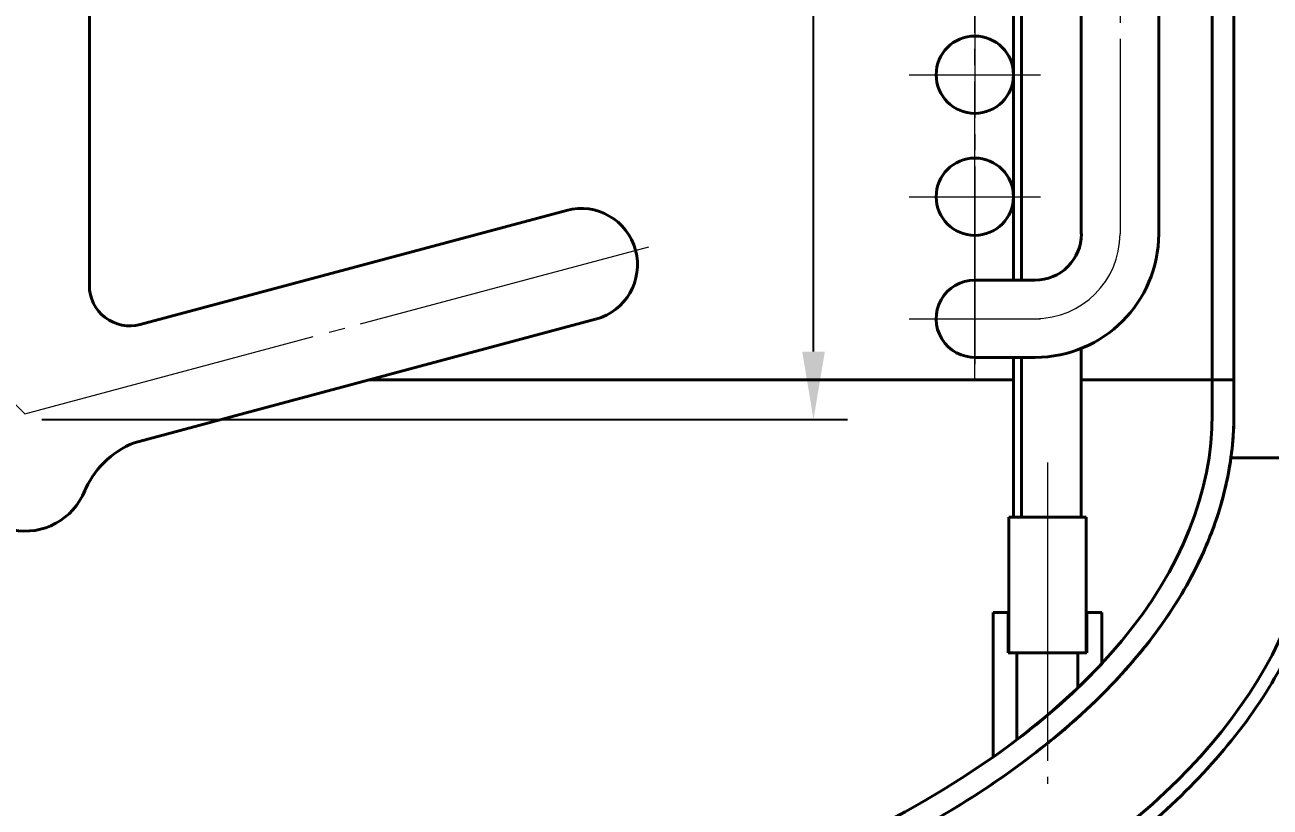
# Model space of a CAD drawing. Header units: millimetres. Extents: x 1794 to 2214, y -1115 to -518.
# Drawn here: x 1916.55 to 1962.43, y -766.98 to -738.13 of the extents above; entities that cross this region are included whole.
import ezdxf

# ---------------------------------------------------------------- set-up
doc = ezdxf.new("R2010")
doc.units = ezdxf.units.MM
doc.linetypes.add('JIS_08_11', pattern=[12.8, 11, -0.6, 0.6, -0.6])
for name, color, linetype, lineweight in [('中心线', 4, 'JIS_08_11', 20), ('外壳线', 1, 'Continuous', 40), ('尺寸线', 2, 'Continuous', 20)]:
    doc.layers.add(name, color=color, linetype=linetype, lineweight=lineweight)
doc.styles.get("Standard").update_dxf_attribs({"font": 'romans.shx', "width": 0.707, "height": 3.5, "bigfont": 'hzfs.shx'})
doc.dimstyles.new('ISO-25', dxfattribs={"dimtxt": 3.5, "dimasz": 2.5, "dimexe": 1.25, "dimexo": 0.625, "dimtad": 1, "dimtxsty": 'Standard', "dimcen": 2.5, "dimadec": 0, "dimazin": 0, "dimtfac": 1, "dimtmove": 0, "dimatfit": 0, "dimfxl": 1, "dimarcsym": 0})

# ---------------------------------------------------------------- blocks, each defined once
blk = doc.blocks.new('*D155')
at = {"layer": 'DEFPOINTS', "color": 0}
for p in [(1963.495, -630.547), (2003.545, -630.547), (1916.547, -774.343)]:
    blk.add_point(p, dxfattribs=at)
at = {"layer": '尺寸线', "color": 0, "lineweight": -2}
for p, q in [((1964.12, -630.547), (2004.795, -630.547)), ((2003.545, -771.843), (2003.545, -633.047)), ((1917.172, -774.343), (2004.795, -774.343))]:
    blk.add_line(p, q, dxfattribs=at)
at = {"layer": '尺寸线', "color": 0}
for points in [[(2003.128, -633.047), (2003.962, -633.047), (2003.545, -630.547)], [(2003.128, -771.843), (2003.962, -771.843), (2003.545, -774.343)]]:
    blk.add_solid(points, dxfattribs=at)
at = {"layer": '尺寸线', "color": 0, "insert": (2001.17, -697.02), "char_height": 3.5, "attachment_point": 5, "rotation": 90}
blk.add_mtext('2892', dxfattribs=at)
blk = doc.blocks.new('*D164')
at = {"layer": 'DEFPOINTS', "color": 0}
for p in [(1939.047, -712.468), (1945.603, -712.468), (1916.547, -752.678)]:
    blk.add_point(p, dxfattribs=at)
at = {"layer": '尺寸线', "color": 0, "lineweight": -2}
for p, q in [((1939.672, -712.468), (1946.853, -712.468)), ((1945.603, -750.178), (1945.603, -714.968)), ((1917.172, -752.678), (1946.853, -752.678))]:
    blk.add_line(p, q, dxfattribs=at)
at = {"layer": '尺寸线', "color": 0}
for points in [[(1945.186, -714.968), (1946.02, -714.968), (1945.603, -712.468)], [(1945.186, -750.178), (1946.02, -750.178), (1945.603, -752.678)]]:
    blk.add_solid(points, dxfattribs=at)
at = {"layer": '尺寸线', "color": 0, "insert": (1943.228, -732.573), "char_height": 3.5, "attachment_point": 5, "rotation": 90}
blk.add_mtext('800', dxfattribs=at)
blk = doc.blocks.new('*D162')
at = {"layer": 'DEFPOINTS', "color": 0}
for p in [(1916.547, -537.449), (1899.047, -783.936), (2011.519, -783.936)]:
    blk.add_point(p, dxfattribs=at)
at = {"layer": '尺寸线', "color": 0, "lineweight": -2}
for p, q in [((1917.172, -537.449), (2012.769, -537.449)), ((2011.519, -539.949), (2011.519, -781.436)), ((1899.672, -783.936), (2012.769, -783.936))]:
    blk.add_line(p, q, dxfattribs=at)
at = {"layer": '尺寸线', "color": 0}
for points in [[(2011.102, -539.949), (2011.935, -539.949), (2011.519, -537.449)], [(2011.102, -781.436), (2011.935, -781.436), (2011.519, -783.936)]]:
    blk.add_solid(points, dxfattribs=at)
at = {"layer": '尺寸线', "color": 0, "insert": (2009.144, -660.693), "char_height": 3.5, "attachment_point": 5, "rotation": 90}
blk.add_mtext('~4900', dxfattribs=at)

msp = doc.modelspace()

# ---------------------------------------------------------------- linework, layer by layer
at = {"layer": '中心线'}
for p, q in [((1956.897, -649.048), (1956.896, -745.839)), ((1951.547, -751.215), (1951.547, -655.725)), ((1951.547, -679.353), (1951.547, -750.64)), ((1949.122, -739.965), (1953.971, -739.965)), ((1949.122, -739.965), (1953.971, -739.965)), ((1949.122, -739.965), (1953.971, -739.965)), ((1949.122, -739.965), (1953.971, -739.965)), ((1949.122, -739.965), (1953.971, -739.965)), ((1949.122, -739.965), (1953.971, -739.965)), ((1949.122, -739.965), (1953.971, -739.965)), ((1949.122, -739.965), (1953.971, -739.965)), ((1949.122, -739.965), (1953.971, -739.965)), ((1949.122, -739.965), (1953.971, -739.965)), ((1949.122, -739.965), (1953.971, -739.965)), ((1949.122, -739.965), (1953.971, -739.965)), ((1949.122, -739.965), (1953.971, -739.965)), ((1949.122, -739.965), (1953.971, -739.965)), ((1949.122, -739.965), (1953.971, -739.965)), ((1949.122, -739.965), (1953.971, -739.965)), ((1949.122, -739.965), (1953.971, -739.965)), ((1949.122, -739.965), (1953.971, -739.965)), ((1949.122, -739.965), (1953.971, -739.965)), ((1949.122, -739.965), (1953.971, -739.965)), ((1949.122, -739.965), (1953.971, -739.965)), ((1949.122, -739.965), (1953.971, -739.965)), ((1949.122, -739.965), (1953.971, -739.965)), ((1949.122, -739.965), (1953.971, -739.965)), ((1949.122, -739.965), (1953.971, -739.965)), ((1949.122, -739.965), (1953.971, -739.965)), ((1949.122, -739.965), (1953.971, -739.965)), ((1949.122, -739.965), (1953.971, -739.965)), ((1949.122, -739.965), (1953.971, -739.965)), ((1949.122, -739.965), (1953.971, -739.965)), ((1949.122, -739.965), (1953.971, -739.965)), ((1949.122, -739.965), (1953.971, -739.965)), ((1949.122, -739.965), (1953.971, -739.965)), ((1949.122, -739.965), (1953.971, -739.965)), ((1949.122, -739.965), (1953.971, -739.965)), ((1949.122, -739.965), (1953.971, -739.965)), ((1949.122, -739.965), (1953.971, -739.965)), ((1949.122, -739.965), (1953.971, -739.965)), ((1949.122, -739.965), (1953.971, -739.965)), ((1949.122, -739.965), (1953.971, -739.965)), ((1949.122, -739.965), (1953.971, -739.965)), ((1949.122, -739.965), (1953.971, -739.965)), ((1949.122, -739.965), (1953.971, -739.965)), ((1949.122, -739.965), (1953.971, -739.965)), ((1949.122, -739.965), (1953.971, -739.965)), ((1949.122, -739.965), (1953.971, -739.965)), ((1949.122, -739.965), (1953.971, -739.965)), ((1949.122, -739.965), (1953.971, -739.965)), ((1949.122, -739.965), (1953.971, -739.965)), ((1949.122, -739.965), (1953.971, -739.965)), ((1949.122, -739.965), (1953.971, -739.965)), ((1949.122, -739.965), (1953.971, -739.965)), ((1949.122, -739.965), (1953.971, -739.965)), ((1949.122, -739.965), (1953.971, -739.965)), ((1949.122, -739.965), (1953.971, -739.965)), ((1949.122, -739.965), (1953.971, -739.965)), ((1949.122, -739.965), (1953.971, -739.965)), ((1949.122, -739.965), (1953.971, -739.965)), ((1949.122, -739.965), (1953.971, -739.965)), ((1949.122, -739.965), (1953.971, -739.965)), ((1949.122, -739.965), (1953.971, -739.965)), ((1949.122, -739.965), (1953.971, -739.965)), ((1949.122, -739.965), (1953.971, -739.965)), ((1949.122, -739.965), (1953.971, -739.965)), ((1949.122, -739.965), (1953.971, -739.965)), ((1949.122, -739.965), (1953.971, -739.965)), ((1949.122, -739.965), (1953.971, -739.965)), ((1949.122, -739.965), (1953.971, -739.965)), ((1949.122, -739.965), (1953.971, -739.965)), ((1949.122, -739.965), (1953.971, -739.965)), ((1949.122, -739.965), (1953.971, -739.965)), ((1949.122, -739.965), (1953.971, -739.965)), ((1949.122, -739.965), (1953.971, -739.965)), ((1949.122, -739.965), (1953.971, -739.965)), ((1949.122, -739.965), (1953.971, -739.965)), ((1949.122, -739.965), (1953.971, -739.965)), ((1949.122, -739.965), (1953.971, -739.965)), ((1949.122, -739.965), (1953.971, -739.965)), ((1949.122, -739.965), (1953.971, -739.965)), ((1949.122, -739.965), (1953.971, -739.965)), ((1949.122, -739.965), (1953.971, -739.965)), ((1949.122, -739.965), (1953.971, -739.965)), ((1949.122, -739.965), (1953.971, -739.965)), ((1949.122, -739.965), (1953.971, -739.965)), ((1949.122, -739.965), (1953.971, -739.965)), ((1949.122, -739.965), (1953.971, -739.965)), ((1949.122, -739.965), (1953.971, -739.965)), ((1949.122, -739.965), (1953.971, -739.965)), ((1949.122, -739.965), (1953.971, -739.965)), ((1949.122, -739.965), (1953.971, -739.965)), ((1949.122, -739.965), (1953.971, -739.965)), ((1949.122, -739.965), (1953.971, -739.965)), ((1949.122, -739.965), (1953.971, -739.965)), ((1949.122, -739.965), (1953.971, -739.965)), ((1949.122, -739.965), (1953.971, -739.965)), ((1949.122, -739.965), (1953.971, -739.965)), ((1949.122, -739.965), (1953.971, -739.965)), ((1949.122, -739.965), (1953.971, -739.965)), ((1949.122, -739.965), (1953.971, -739.965)), ((1949.122, -739.965), (1953.971, -739.965)), ((1916.547, -752.468), (1904.639, -740.561)), ((1949.122, -744.465), (1953.971, -744.465)), ((1949.122, -744.465), (1953.971, -744.465)), ((1949.122, -744.465), (1953.971, -744.465)), ((1949.122, -744.465), (1953.971, -744.465)), ((1949.122, -744.465), (1953.971, -744.465)), ((1949.122, -744.465), (1953.971, -744.465)), ((1949.122, -744.465), (1953.971, -744.465)), ((1949.122, -744.465), (1953.971, -744.465)), ((1949.122, -744.465), (1953.971, -744.465)), ((1949.122, -744.465), (1953.971, -744.465)), ((1949.122, -744.465), (1953.971, -744.465)), ((1949.122, -744.465), (1953.971, -744.465)), ((1949.122, -744.465), (1953.971, -744.465)), ((1949.122, -744.465), (1953.971, -744.465)), ((1949.122, -744.465), (1953.971, -744.465)), ((1949.122, -744.465), (1953.971, -744.465)), ((1949.122, -744.465), (1953.971, -744.465)), ((1949.122, -744.465), (1953.971, -744.465)), ((1949.122, -744.465), (1953.971, -744.465)), ((1949.122, -744.465), (1953.971, -744.465)), ((1949.122, -744.465), (1953.971, -744.465)), ((1949.122, -744.465), (1953.971, -744.465)), ((1949.122, -744.465), (1953.971, -744.465)), ((1949.122, -744.465), (1953.971, -744.465)), ((1949.122, -744.465), (1953.971, -744.465)), ((1949.122, -744.465), (1953.971, -744.465)), ((1949.122, -744.465), (1953.971, -744.465)), ((1949.122, -744.465), (1953.971, -744.465)), ((1949.122, -744.465), (1953.971, -744.465)), ((1949.122, -744.465), (1953.971, -744.465)), ((1949.122, -744.465), (1953.971, -744.465)), ((1949.122, -744.465), (1953.971, -744.465)), ((1949.122, -744.465), (1953.971, -744.465)), ((1949.122, -744.465), (1953.971, -744.465)), ((1949.122, -744.465), (1953.971, -744.465)), ((1949.122, -744.465), (1953.971, -744.465)), ((1949.122, -744.465), (1953.971, -744.465)), ((1949.122, -744.465), (1953.971, -744.465)), ((1949.122, -744.465), (1953.971, -744.465)), ((1949.122, -744.465), (1953.971, -744.465)), ((1949.122, -744.465), (1953.971, -744.465)), ((1949.122, -744.465), (1953.971, -744.465)), ((1949.122, -744.465), (1953.971, -744.465)), ((1949.122, -744.465), (1953.971, -744.465)), ((1949.122, -744.465), (1953.971, -744.465)), ((1949.122, -744.465), (1953.971, -744.465)), ((1949.122, -744.465), (1953.971, -744.465)), ((1949.122, -744.465), (1953.971, -744.465)), ((1949.122, -744.465), (1953.971, -744.465)), ((1949.122, -744.465), (1953.971, -744.465)), ((1949.122, -744.465), (1953.971, -744.465)), ((1949.122, -744.465), (1953.971, -744.465)), ((1949.122, -744.465), (1953.971, -744.465)), ((1949.122, -744.465), (1953.971, -744.465)), ((1949.122, -744.465), (1953.971, -744.465)), ((1949.122, -744.465), (1953.971, -744.465)), ((1949.122, -744.465), (1953.971, -744.465)), ((1949.122, -744.465), (1953.971, -744.465)), ((1949.122, -744.465), (1953.971, -744.465)), ((1949.122, -744.465), (1953.971, -744.465)), ((1949.122, -744.465), (1953.971, -744.465)), ((1949.122, -744.465), (1953.971, -744.465)), ((1949.122, -744.465), (1953.971, -744.465)), ((1949.122, -744.465), (1953.971, -744.465)), ((1949.122, -744.465), (1953.971, -744.465)), ((1949.122, -744.465), (1953.971, -744.465)), ((1949.122, -744.465), (1953.971, -744.465)), ((1949.122, -744.465), (1953.971, -744.465)), ((1949.122, -744.465), (1953.971, -744.465)), ((1949.122, -744.465), (1953.971, -744.465)), ((1949.122, -744.465), (1953.971, -744.465)), ((1949.122, -744.465), (1953.971, -744.465)), ((1949.122, -744.465), (1953.971, -744.465)), ((1949.122, -744.465), (1953.971, -744.465)), ((1949.122, -744.465), (1953.971, -744.465)), ((1949.122, -744.465), (1953.971, -744.465)), ((1949.122, -744.465), (1953.971, -744.465)), ((1949.122, -744.465), (1953.971, -744.465)), ((1949.122, -744.465), (1953.971, -744.465)), ((1949.122, -744.465), (1953.971, -744.465)), ((1949.122, -744.465), (1953.971, -744.465)), ((1949.122, -744.465), (1953.971, -744.465)), ((1949.122, -744.465), (1953.971, -744.465)), ((1949.122, -744.465), (1953.971, -744.465)), ((1949.122, -744.465), (1953.971, -744.465)), ((1949.122, -744.465), (1953.971, -744.465)), ((1949.122, -744.465), (1953.971, -744.465)), ((1949.122, -744.465), (1953.971, -744.465)), ((1949.122, -744.465), (1953.971, -744.465)), ((1949.122, -744.465), (1953.971, -744.465)), ((1949.122, -744.465), (1953.971, -744.465)), ((1949.122, -744.465), (1953.971, -744.465)), ((1949.122, -744.465), (1953.971, -744.465)), ((1949.122, -744.465), (1953.971, -744.465)), ((1949.122, -744.465), (1953.971, -744.465)), ((1949.122, -744.465), (1953.971, -744.465)), ((1949.122, -744.465), (1953.971, -744.465)), ((1949.122, -744.465), (1953.971, -744.465)), ((1949.122, -744.465), (1953.971, -744.465)), ((1949.122, -744.465), (1953.971, -744.465)), ((1916.547, -752.468), (1939.726, -746.257)), ((1949.122, -748.965), (1953.971, -748.965)), ((1949.122, -748.965), (1953.971, -748.965)), ((1949.122, -748.965), (1953.971, -748.965)), ((1949.122, -748.965), (1953.971, -748.965)), ((1949.122, -748.965), (1953.971, -748.965)), ((1949.122, -748.965), (1953.971, -748.965)), ((1949.122, -748.965), (1953.971, -748.965)), ((1949.122, -748.965), (1953.971, -748.965)), ((1949.122, -748.965), (1953.971, -748.965)), ((1949.122, -748.965), (1953.971, -748.965)), ((1949.122, -748.965), (1953.971, -748.965)), ((1949.122, -748.965), (1953.971, -748.965)), ((1949.122, -748.965), (1953.971, -748.965)), ((1949.122, -748.965), (1953.971, -748.965)), ((1949.122, -748.965), (1953.971, -748.965)), ((1949.122, -748.965), (1953.971, -748.965)), ((1949.122, -748.965), (1953.971, -748.965)), ((1949.122, -748.965), (1953.971, -748.965)), ((1949.122, -748.965), (1953.971, -748.965)), ((1949.122, -748.965), (1953.971, -748.965)), ((1949.122, -748.965), (1953.971, -748.965)), ((1949.122, -748.965), (1953.971, -748.965)), ((1949.122, -748.965), (1953.971, -748.965)), ((1949.122, -748.965), (1953.971, -748.965)), ((1949.122, -748.965), (1953.971, -748.965)), ((1949.122, -748.965), (1953.971, -748.965)), ((1949.122, -748.965), (1953.971, -748.965)), ((1949.122, -748.965), (1953.971, -748.965)), ((1949.122, -748.965), (1953.971, -748.965)), ((1949.122, -748.965), (1953.971, -748.965)), ((1949.122, -748.965), (1953.971, -748.965)), ((1949.122, -748.965), (1953.971, -748.965)), ((1949.122, -748.965), (1953.971, -748.965)), ((1949.122, -748.965), (1953.971, -748.965)), ((1949.122, -748.965), (1953.971, -748.965)), ((1949.122, -748.965), (1953.971, -748.965)), ((1949.122, -748.965), (1953.971, -748.965)), ((1949.122, -748.965), (1953.971, -748.965)), ((1949.122, -748.965), (1953.971, -748.965)), ((1949.122, -748.965), (1953.971, -748.965)), ((1949.122, -748.965), (1953.971, -748.965)), ((1949.122, -748.965), (1953.971, -748.965)), ((1949.122, -748.965), (1953.971, -748.965)), ((1949.122, -748.965), (1953.971, -748.965)), ((1949.122, -748.965), (1953.971, -748.965)), ((1949.122, -748.965), (1953.971, -748.965)), ((1949.122, -748.965), (1953.971, -748.965)), ((1949.122, -748.965), (1953.971, -748.965)), ((1949.122, -748.965), (1953.971, -748.965)), ((1949.122, -748.965), (1953.971, -748.965)), ((1949.122, -748.965), (1953.971, -748.965)), ((1949.122, -748.965), (1953.971, -748.965)), ((1949.122, -748.965), (1953.971, -748.965)), ((1949.122, -748.965), (1953.971, -748.965)), ((1949.122, -748.965), (1953.971, -748.965)), ((1949.122, -748.965), (1953.971, -748.965)), ((1949.122, -748.965), (1953.971, -748.965)), ((1949.122, -748.965), (1953.971, -748.965)), ((1949.122, -748.965), (1953.971, -748.965)), ((1949.122, -748.965), (1953.971, -748.965)), ((1949.122, -748.965), (1953.971, -748.965)), ((1949.122, -748.965), (1953.971, -748.965)), ((1949.122, -748.965), (1953.971, -748.965)), ((1949.122, -748.965), (1953.971, -748.965)), ((1949.122, -748.965), (1953.971, -748.965)), ((1949.122, -748.965), (1953.971, -748.965)), ((1949.122, -748.965), (1953.971, -748.965)), ((1949.122, -748.965), (1953.971, -748.965)), ((1949.122, -748.965), (1953.971, -748.965)), ((1949.122, -748.965), (1953.971, -748.965)), ((1949.122, -748.965), (1953.971, -748.965)), ((1949.122, -748.965), (1953.971, -748.965)), ((1949.122, -748.965), (1953.971, -748.965)), ((1949.122, -748.965), (1953.971, -748.965)), ((1949.122, -748.965), (1953.971, -748.965)), ((1949.122, -748.965), (1953.971, -748.965)), ((1949.122, -748.965), (1953.971, -748.965)), ((1949.122, -748.965), (1953.971, -748.965)), ((1949.122, -748.965), (1953.971, -748.965)), ((1949.122, -748.965), (1953.971, -748.965)), ((1949.122, -748.965), (1953.971, -748.965)), ((1949.122, -748.965), (1953.971, -748.965)), ((1949.122, -748.965), (1953.971, -748.965)), ((1949.122, -748.965), (1953.971, -748.965)), ((1949.122, -748.965), (1953.971, -748.965)), ((1949.122, -748.965), (1953.971, -748.965)), ((1949.122, -748.965), (1953.971, -748.965)), ((1949.122, -748.965), (1953.971, -748.965)), ((1949.122, -748.965), (1953.971, -748.965)), ((1949.122, -748.965), (1953.971, -748.965)), ((1949.122, -748.965), (1953.971, -748.965)), ((1949.122, -748.965), (1953.971, -748.965)), ((1949.122, -748.965), (1953.971, -748.965)), ((1949.122, -748.965), (1953.971, -748.965)), ((1949.122, -748.965), (1953.971, -748.965)), ((1949.122, -748.965), (1953.971, -748.965)), ((1949.122, -748.965), (1953.971, -748.965)), ((1949.122, -748.965), (1953.971, -748.965)), ((1949.122, -748.965), (1953.971, -748.965)), ((1949.122, -748.965), (1953.971, -748.965)), ((1954.221, -754.265), (1954.221, -766.117))]:
    msp.add_line(p, q, dxfattribs=at)
msp.add_arc((1953.771, -745.839), 3.125, 270, 359.9995, dxfattribs=at)
at = {"layer": '外壳线'}
for p, q in [((1960.295, -633.997), (1960.295, -752.468)), ((1961.095, -633.997), (1961.095, -752.468)), ((1952.972, -653.101), (1952.972, -747.539)), ((1953.271, -653.101), (1953.271, -747.539)), ((1955.471, -711.391), (1955.471, -745.85)), ((1918.923, -716.044), (1918.922, -747.744)), ((1958.321, -737.715), (1958.321, -745.864)), ((1920.792, -749.179), (1936.501, -744.969)), ((1953.771, -747.539), (1951.547, -747.539)), ((1920.573, -753.541), (1937.576, -748.986)), ((1955.471, -750.06), (1955.471, -756.286)), ((1953.771, -750.389), (1951.547, -750.389)), ((1952.972, -750.389), (1952.972, -756.286)), ((1953.271, -750.389), (1953.271, -756.286)), ((1929.243, -751.218), (1952.972, -751.218)), ((1955.471, -751.218), (1961.095, -751.218)), ((1960.982, -754.098), (1964.545, -754.098)), ((1955.646, -756.286), (1952.796, -756.286)), ((1952.796, -761.286), (1952.796, -756.286)), ((1955.646, -761.286), (1955.646, -756.286)), ((1952.221, -765.13), (1952.221, -759.802)), ((1952.796, -759.802), (1952.221, -759.802)), ((1952.771, -759.802), (1952.771, -761.286)), ((1956.221, -759.802), (1955.646, -759.802)), ((1955.671, -759.802), (1955.671, -761.286)), ((1956.221, -761.687), (1956.221, -759.802)), ((1955.671, -761.286), (1952.771, -761.286)), ((1953.096, -761.286), (1953.096, -764.494)), ((1955.346, -761.286), (1955.346, -762.575))]:
    msp.add_line(p, q, dxfattribs=at)
for centre in [(1951.547, -739.965), (1951.547, -739.965), (1951.547, -739.965), (1951.547, -739.965), (1951.547, -739.965), (1951.547, -739.965), (1951.547, -739.965), (1951.547, -739.965), (1951.547, -739.965), (1951.547, -739.965), (1951.547, -739.965), (1951.547, -739.965), (1951.547, -739.965), (1951.547, -739.965), (1951.547, -739.965), (1951.547, -739.965), (1951.547, -739.965), (1951.547, -739.965), (1951.547, -739.965), (1951.547, -739.965), (1951.547, -739.965), (1951.547, -739.965), (1951.547, -739.965), (1951.547, -739.965), (1951.547, -739.965), (1951.547, -739.965), (1951.547, -739.965), (1951.547, -739.965), (1951.547, -739.965), (1951.547, -739.965), (1951.547, -739.965), (1951.547, -739.965), (1951.547, -739.965), (1951.547, -739.965), (1951.547, -739.965), (1951.547, -739.965), (1951.547, -739.965), (1951.547, -739.965), (1951.547, -739.965), (1951.547, -739.965), (1951.547, -739.965), (1951.547, -739.965), (1951.547, -739.965), (1951.547, -739.965), (1951.547, -739.965), (1951.547, -739.965), (1951.547, -739.965), (1951.547, -739.965), (1951.547, -739.965), (1951.547, -739.965), (1951.547, -739.965), (1951.547, -739.965), (1951.547, -739.965), (1951.547, -739.965), (1951.547, -739.965), (1951.547, -739.965), (1951.547, -739.965), (1951.547, -739.965), (1951.547, -739.965), (1951.547, -739.965), (1951.547, -739.965), (1951.547, -739.965), (1951.547, -739.965), (1951.547, -739.965), (1951.547, -739.965), (1951.547, -739.965), (1951.547, -739.965), (1951.547, -739.965), (1951.547, -739.965), (1951.547, -739.965), (1951.547, -739.965), (1951.547, -739.965), (1951.547, -739.965), (1951.547, -739.965), (1951.547, -739.965), (1951.547, -739.965), (1951.547, -739.965), (1951.547, -739.965), (1951.547, -739.965), (1951.547, -739.965), (1951.547, -739.965), (1951.547, -739.965), (1951.547, -739.965), (1951.547, -739.965), (1951.547, -739.965), (1951.547, -739.965), (1951.547, -739.965), (1951.547, -739.965), (1951.547, -739.965), (1951.547, -739.965), (1951.547, -739.965), (1951.547, -739.965), (1951.547, -739.965), (1951.547, -739.965), (1951.547, -739.965), (1951.547, -739.965), (1951.547, -739.965), (1951.547, -739.965), (1951.547, -739.965), (1951.547, -739.965), (1951.547, -744.465), (1951.547, -744.465), (1951.547, -744.465), (1951.547, -744.465), (1951.547, -744.465), (1951.547, -744.465), (1951.547, -744.465), (1951.547, -744.465), (1951.547, -744.465), (1951.547, -744.465), (1951.547, -744.465), (1951.547, -744.465), (1951.547, -744.465), (1951.547, -744.465), (1951.547, -744.465), (1951.547, -744.465), (1951.547, -744.465), (1951.547, -744.465), (1951.547, -744.465), (1951.547, -744.465), (1951.547, -744.465), (1951.547, -744.465), (1951.547, -744.465), (1951.547, -744.465), (1951.547, -744.465), (1951.547, -744.465), (1951.547, -744.465), (1951.547, -744.465), (1951.547, -744.465), (1951.547, -744.465), (1951.547, -744.465), (1951.547, -744.465), (1951.547, -744.465), (1951.547, -744.465), (1951.547, -744.465), (1951.547, -744.465), (1951.547, -744.465), (1951.547, -744.465), (1951.547, -744.465), (1951.547, -744.465), (1951.547, -744.465), (1951.547, -744.465), (1951.547, -744.465), (1951.547, -744.465), (1951.547, -744.465), (1951.547, -744.465), (1951.547, -744.465), (1951.547, -744.465), (1951.547, -744.465), (1951.547, -744.465), (1951.547, -744.465), (1951.547, -744.465), (1951.547, -744.465), (1951.547, -744.465), (1951.547, -744.465), (1951.547, -744.465), (1951.547, -744.465), (1951.547, -744.465), (1951.547, -744.465), (1951.547, -744.465), (1951.547, -744.465), (1951.547, -744.465), (1951.547, -744.465), (1951.547, -744.465), (1951.547, -744.465), (1951.547, -744.465), (1951.547, -744.465), (1951.547, -744.465), (1951.547, -744.465), (1951.547, -744.465), (1951.547, -744.465), (1951.547, -744.465), (1951.547, -744.465), (1951.547, -744.465), (1951.547, -744.465), (1951.547, -744.465), (1951.547, -744.465), (1951.547, -744.465), (1951.547, -744.465), (1951.547, -744.465), (1951.547, -744.465), (1951.547, -744.465), (1951.547, -744.465), (1951.547, -744.465), (1951.547, -744.465), (1951.547, -744.465), (1951.547, -744.465), (1951.547, -744.465), (1951.547, -744.465), (1951.547, -744.465), (1951.547, -744.465), (1951.547, -744.465), (1951.547, -744.465), (1951.547, -744.465), (1951.547, -744.465), (1951.547, -744.465), (1951.547, -744.465), (1951.547, -744.465), (1951.547, -744.465), (1951.547, -744.465)]:
    msp.add_circle(centre, 1.425, dxfattribs=at)
for centre, radius, start, end in [((1937.039, -746.977), 2.079, 285, 105), ((1953.771, -745.839), 4.55, 270, 359.9995), ((1953.777, -745.844), 1.695, 269.8206, 0.1779), ((1920.407, -747.744), 1.485, 180, 285), ((1951.547, -748.965), 1.425, 90, 271.9002), ((1951.547, -748.965), 1.425, 90, 271.9002), ((1951.547, -748.965), 1.425, 90, 271.9002), ((1951.547, -748.965), 1.425, 90, 271.9002), ((1951.547, -748.965), 1.425, 90, 271.9002), ((1951.547, -748.965), 1.425, 90, 271.9002), ((1951.547, -748.965), 1.425, 90, 271.9002), ((1951.547, -748.965), 1.425, 90, 271.9002), ((1951.547, -748.965), 1.425, 90, 271.9002), ((1951.547, -748.965), 1.425, 90, 271.9002), ((1951.547, -748.965), 1.425, 90, 271.9002), ((1951.547, -748.965), 1.425, 90, 271.9002), ((1951.547, -748.965), 1.425, 90, 271.9002), ((1951.547, -748.965), 1.425, 90, 271.9002), ((1951.547, -748.965), 1.425, 90, 271.9002), ((1951.547, -748.965), 1.425, 90, 271.9002), ((1951.547, -748.965), 1.425, 90, 271.9002), ((1951.547, -748.965), 1.425, 90, 271.9002), ((1951.547, -748.965), 1.425, 90, 271.9002), ((1951.547, -748.965), 1.425, 90, 271.9002), ((1951.547, -748.965), 1.425, 90, 271.9002), ((1951.547, -748.965), 1.425, 90, 271.9002), ((1951.547, -748.965), 1.425, 90, 271.9002), ((1951.547, -748.965), 1.425, 90, 271.9002), ((1951.547, -748.965), 1.425, 90, 271.9002), ((1951.547, -748.965), 1.425, 90, 271.9002), ((1951.547, -748.965), 1.425, 90, 271.9002), ((1951.547, -748.965), 1.425, 90, 271.9002), ((1951.547, -748.965), 1.425, 90, 271.9002), ((1951.547, -748.965), 1.425, 90, 271.9002), ((1951.547, -748.965), 1.425, 90, 271.9002), ((1951.547, -748.965), 1.425, 90, 271.9002), ((1951.547, -748.965), 1.425, 90, 271.9002), ((1951.547, -748.965), 1.425, 90, 271.9002), ((1951.547, -748.965), 1.425, 90, 271.9002), ((1951.547, -748.965), 1.425, 90, 271.9002), ((1951.547, -748.965), 1.425, 90, 271.9002), ((1951.547, -748.965), 1.425, 90, 271.9002), ((1951.547, -748.965), 1.425, 90, 271.9002), ((1951.547, -748.965), 1.425, 90, 271.9002), ((1951.547, -748.965), 1.425, 90, 271.9002), ((1951.547, -748.965), 1.425, 90, 271.9002), ((1951.547, -748.965), 1.425, 90, 271.9002), ((1951.547, -748.965), 1.425, 90, 271.9002), ((1951.547, -748.965), 1.425, 90, 271.9002), ((1951.547, -748.965), 1.425, 90, 271.9002), ((1951.547, -748.965), 1.425, 90, 271.9002), ((1951.547, -748.965), 1.425, 90, 271.9002), ((1951.547, -748.965), 1.425, 90, 271.9002), ((1951.547, -748.965), 1.425, 90, 271.9002), ((1951.547, -748.965), 1.425, 90, 271.9002), ((1951.547, -748.965), 1.425, 90, 271.9002), ((1951.547, -748.965), 1.425, 90, 271.9002), ((1951.547, -748.965), 1.425, 90, 271.9002), ((1951.547, -748.965), 1.425, 90, 271.9002), ((1951.547, -748.965), 1.425, 90, 271.9002), ((1951.547, -748.965), 1.425, 90, 271.9002), ((1951.547, -748.965), 1.425, 90, 271.9002), ((1951.547, -748.965), 1.425, 90, 271.9002), ((1951.547, -748.965), 1.425, 90, 271.9002), ((1951.547, -748.965), 1.425, 90, 271.9002), ((1951.547, -748.965), 1.425, 90, 271.9002), ((1951.547, -748.965), 1.425, 90, 271.9002), ((1951.547, -748.965), 1.425, 90, 271.9002), ((1951.547, -748.965), 1.425, 90, 271.9002), ((1951.547, -748.965), 1.425, 90, 271.9002), ((1951.547, -748.965), 1.425, 90, 271.9002), ((1951.547, -748.965), 1.425, 90, 271.9002), ((1951.547, -748.965), 1.425, 90, 271.9002), ((1951.547, -748.965), 1.425, 90, 271.9002), ((1951.547, -748.965), 1.425, 90, 271.9002), ((1951.547, -748.965), 1.425, 90, 271.9002), ((1951.547, -748.965), 1.425, 90, 271.9002), ((1951.547, -748.965), 1.425, 90, 271.9002), ((1921.801, -756.63), 3.323, 111.675, 157.8471), ((1916.547, -754.423), 2.376, 180, 338.0979), ((1937.617, -744.12), 25.587, 304.8046, 316.6444)]:
    msp.add_arc(centre, radius, start, end, dxfattribs=at)
for centre, major_axis, start_param, end_param in [((1916.547, -752.468), (-43.749, 0), 0, 1.570796), ((1916.547, -752.468), (-43.749, 0), 1.570796, 3.141593), ((1916.547, -755.348), (-47.498, 0), 1.79909, 3.141593)]:
    msp.add_ellipse(centre, major_axis=major_axis, ratio=0.5, start_param=start_param, end_param=end_param, dxfattribs=at)
for points, knots in [([(1920.95, -775.032), (1922.675, -774.946), (1924.389, -774.809), (1928.167, -774.391), (1930.22, -774.084), (1934.218, -773.326), (1936.164, -772.874), (1939.906, -771.832), (1941.704, -771.243), (1945.115, -769.939), (1946.728, -769.223), (1949.738, -767.68), (1951.135, -766.852), (1953.683, -765.096), (1954.834, -764.169), (1956.866, -762.23), (1957.747, -761.218), (1959.039, -759.377), (1959.513, -758.562), (1960.28, -756.902), (1960.574, -756.057), (1960.976, -754.349), (1961.083, -753.487), (1961.095, -752.572), (1961.095, -752.52), (1961.095, -752.468)], [1.670705, 1.670705, 1.670705, 1.670705, 1.788457, 1.788457, 1.933538, 1.933538, 2.078619, 2.078619, 2.223701, 2.223701, 2.368782, 2.368782, 2.513863, 2.513863, 2.658944, 2.658944, 2.804026, 2.804026, 2.914343, 2.914343, 3.02466, 3.02466, 3.134978, 3.134978, 3.141593, 3.141593, 3.141593, 3.141593]), ([(1920.951, -775.032), (1921.831, -774.988), (1922.708, -774.931), (1925.263, -774.725), (1926.93, -774.54), (1930.212, -774.076), (1931.827, -773.796), (1934.983, -773.145), (1936.524, -772.773), (1939.512, -771.942), (1940.959, -771.483), (1943.74, -770.484), (1945.075, -769.943), (1947.614, -768.786), (1948.818, -768.17), (1951.082, -766.87), (1952.141, -766.185), (1954.099, -764.754), (1954.999, -764.008), (1956.626, -762.462), (1957.353, -761.662), (1958.625, -760.017), (1959.169, -759.171), (1960.061, -757.444), (1960.41, -756.562), (1960.855, -754.947), (1960.988, -754.217), (1961.08, -753.146), (1961.095, -752.807), (1961.095, -752.468)], [1.670731, 1.670731, 1.670731, 1.670731, 1.730783, 1.730783, 1.84658, 1.84658, 1.962377, 1.962377, 2.078174, 2.078174, 2.19397, 2.19397, 2.309767, 2.309767, 2.425564, 2.425564, 2.541361, 2.541361, 2.657158, 2.657158, 2.772954, 2.772954, 2.888751, 2.888751, 3.004548, 3.004548, 3.098258, 3.098258, 3.141593, 3.141593, 3.141593, 3.141593]), ([(1945.946, -774.538), (1947.053, -774.106), (1948.124, -773.649), (1950.59, -772.499), (1951.947, -771.784), (1954.478, -770.274), (1955.652, -769.479), (1957.801, -767.818), (1958.776, -766.953), (1960.51, -765.165), (1961.27, -764.242), (1962.562, -762.348), (1963.093, -761.378), (1963.916, -759.406), (1964.208, -758.404), (1964.488, -756.715), (1964.545, -756.031), (1964.545, -755.348)], [2.2333371, 2.2333371, 2.2333371, 2.2333371, 2.3213209, 2.3213209, 2.444228, 2.444228, 2.5671351, 2.5671351, 2.6900422, 2.6900422, 2.8129494, 2.8129494, 2.9358565, 2.9358565, 3.0587636, 3.0587636, 3.1415927, 3.1415927, 3.1415927, 3.1415927])]:
    msp.add_open_spline(points, degree=3, knots=knots, dxfattribs=at)

# ---------------------------------------------------------------- dimensions: what is measured, and where the dimension line sits
at = {"layer": '尺寸线'}
for base, p1, p2, text, picture, middle in [((2011.519, -783.936), (1916.547, -537.449), (1899.047, -783.936), '~4900', '*D162', (2011.519, -660.693)), ((2003.545, -630.547), (1916.547, -774.343), (1963.495, -630.547), '2892', '*D155', (2003.545, -697.02))]:
    dim = msp.add_linear_dim(base=base, p1=p1, p2=p2, angle=90, text=text, dimstyle='ISO-25', dxfattribs=at)
    dim.commit()
    dim.dimension.update_dxf_attribs({"geometry": picture, "text_midpoint": middle, "dimtype": 160})
dim = msp.add_linear_dim(base=(1945.603, -712.468), p1=(1916.547, -752.678), p2=(1939.047, -712.468), angle=90, text='800', dimstyle='ISO-25', dxfattribs=at)
dim.commit()
dim.dimension.update_dxf_attribs({"geometry": '*D164', "text_midpoint": (1943.228, -732.573)})

doc.saveas('drawing.dxf')
